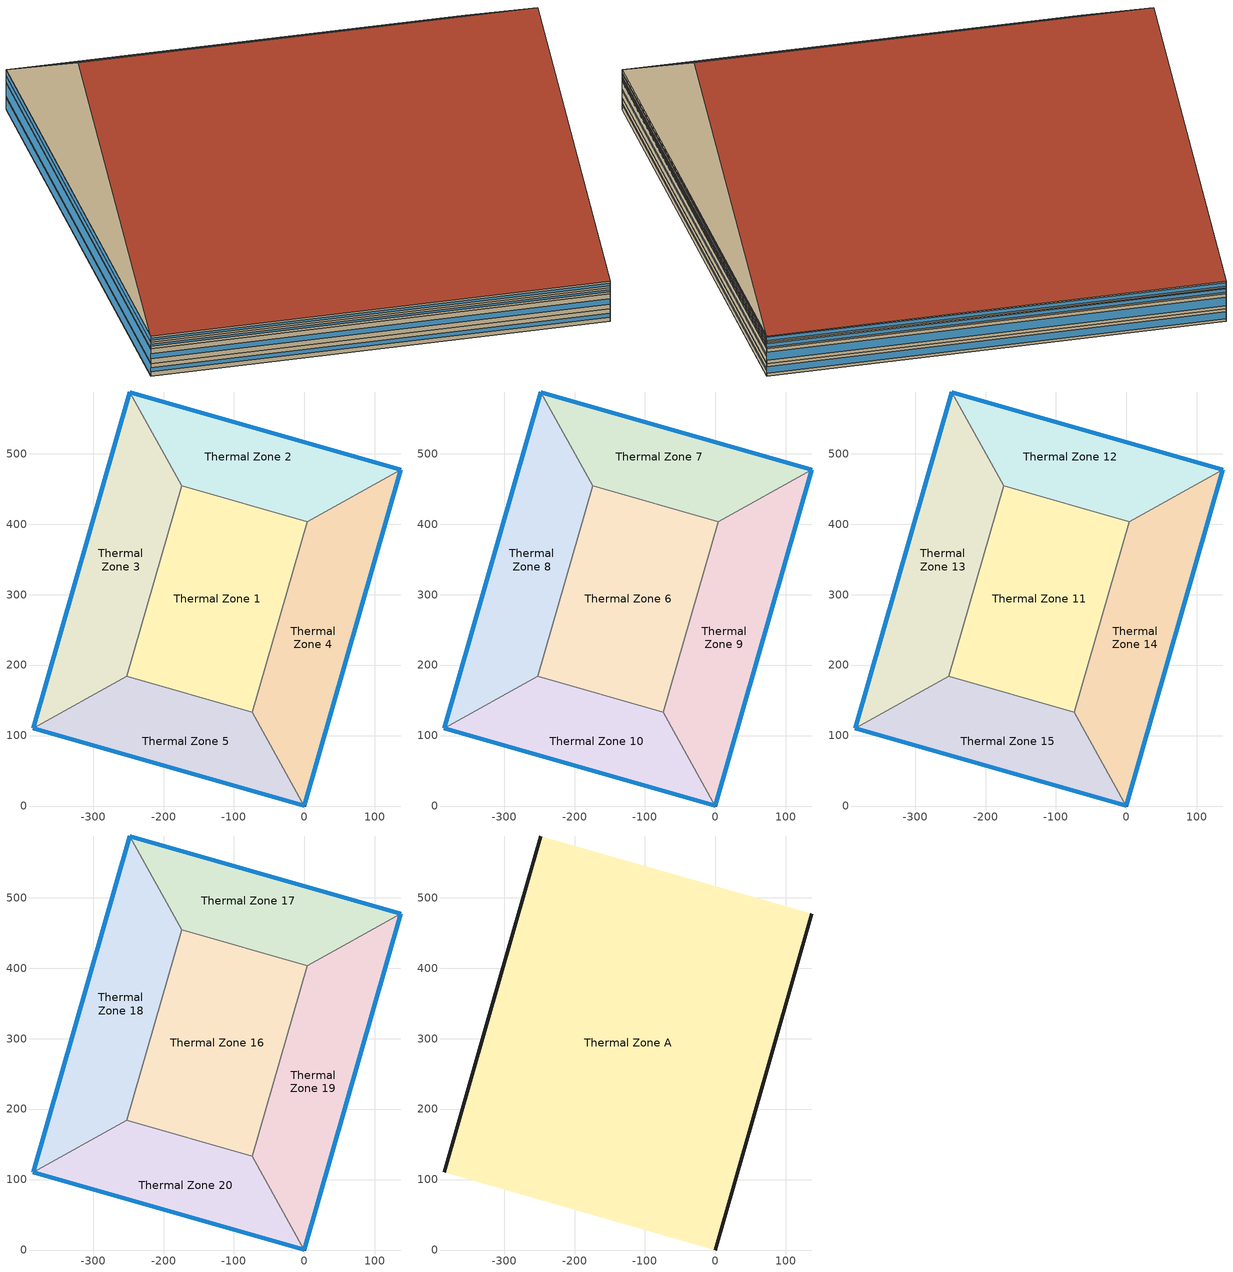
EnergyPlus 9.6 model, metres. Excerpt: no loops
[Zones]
Thermal Zone 1
 floor ground (ExtSlabCarpet): -73.77,133.09 -251.92,184.17 -174.41,454.48 3.74,403.4 z0
 wall to Thermal Zone 5 (Interior Wall): -251.92,184.17 -73.77,133.09 z0:11.93
 wall to Thermal Zone 3 (Interior Wall): -174.41,454.48 -251.92,184.17 z0:11.93
 wall to Thermal Zone 2 (Interior Wall): 3.74,403.4 -174.41,454.48 z0:11.93
 wall to Thermal Zone 4 (Interior Wall): -73.77,133.09 3.74,403.4 z0:11.93
Thermal Zone 2
 floor ground (ExtSlabCarpet): 3.74,403.4 -174.41,454.48 -248.19,587.57 136.83,477.17 z0
 wall outside (Ext Wall): 136.83,477.17 -248.19,587.57 z0:11.93
 wall to Thermal Zone 4 (Interior Wall): 3.74,403.4 136.83,477.17 z0:11.93
 wall to Thermal Zone 3 (Interior Wall): -248.19,587.57 -174.41,454.48 z0:11.93
 window (Ext Window): 136.82,477.17 -248.18,587.57 z2.74:9.19
Thermal Zone 3
 floor ground (ExtSlabCarpet): -251.92,184.17 -385.01,110.4 -248.19,587.57 -174.41,454.48 z0
 wall outside (Ext Wall): -248.19,587.57 -385.01,110.4 z0:11.93
 wall to Thermal Zone 5 (Interior Wall): -385.01,110.4 -251.92,184.17 z0:11.93
 window (Ext Window): -248.19,587.56 -385.01,110.41 z1.25:10.68
Thermal Zone 4
 floor ground (ExtSlabCarpet): 3.74,403.4 136.83,477.17 0,0 -73.77,133.09 z0
 wall outside (Ext Wall): 0,0 136.83,477.17 z0:11.93
 wall to Thermal Zone 5 (Interior Wall): -73.77,133.09 0,0 z0:11.93
 window (Ext Window): 0,0.01 136.82,477.16 z5.31:6.62
Thermal Zone 5
 floor ground (ExtSlabCarpet): -385.01,110.4 -251.92,184.17 -73.77,133.09 0,0 z0
 wall outside (Ext Wall): -385.01,110.4 0,0 z0:11.93
 window (Ext Window): -385,110.4 -0.01,0 z3.94:7.99
Thermal Zone 6
 floor to Thermal Zone 1 (Interior Floor): -73.77,133.09 -251.92,184.17 -174.41,454.48 3.74,403.4 z11.93
 wall to Thermal Zone 10 (Interior Wall): -251.92,184.17 -73.77,133.09 z11.93:26.37
 wall to Thermal Zone 8 (Interior Wall): -174.41,454.48 -251.92,184.17 z11.93:26.37
 wall to Thermal Zone 7 (Interior Wall): 3.74,403.4 -174.41,454.48 z11.93:26.37
 wall to Thermal Zone 9 (Interior Wall): -73.77,133.09 3.74,403.4 z11.93:26.37
Thermal Zone 7
 floor to Thermal Zone 2 (Interior Floor): 3.74,403.4 -174.41,454.48 -248.19,587.57 136.83,477.17 z11.93
 wall outside (Ext Wall): 136.83,477.17 -248.19,587.57 z11.93:26.37
 wall to Thermal Zone 9 (Interior Wall): 3.74,403.4 136.83,477.17 z11.93:26.37
 wall to Thermal Zone 8 (Interior Wall): -248.19,587.57 -174.41,454.48 z11.93:26.37
 window (Ext Window): 136.82,477.17 -248.18,587.57 z15.25:23.05
Thermal Zone 8
 floor to Thermal Zone 3 (Interior Floor): -251.92,184.17 -385.01,110.4 -248.19,587.57 -174.41,454.48 z11.93
 wall outside (Ext Wall): -248.19,587.57 -385.01,110.4 z11.93:26.37
 wall to Thermal Zone 10 (Interior Wall): -385.01,110.4 -251.92,184.17 z11.93:26.37
 window (Ext Window): -248.19,587.56 -385.01,110.41 z13.45:24.85
Thermal Zone 9
 floor to Thermal Zone 4 (Interior Floor): 3.74,403.4 136.83,477.17 0,0 -73.77,133.09 z11.93
 wall outside (Ext Wall): 0,0 136.83,477.17 z11.93:26.37
 wall to Thermal Zone 10 (Interior Wall): -73.77,133.09 0,0 z11.93:26.37
 window (Ext Window): 0,0.01 136.82,477.16 z18.36:19.94
Thermal Zone 10
 floor to Thermal Zone 5 (Interior Floor): -385.01,110.4 -251.92,184.17 -73.77,133.09 0,0 z11.93
 wall outside (Ext Wall): -385.01,110.4 0,0 z11.93:26.37
 window (Ext Window): -385,110.4 -0.01,0 z16.7:21.6
Thermal Zone 11
 floor to Thermal Zone 6 (Interior Floor): -73.77,133.09 -251.92,184.17 -174.41,454.48 3.74,403.4 z26.37
 wall to Thermal Zone 15 (Interior Wall): -251.92,184.17 -73.77,133.09 z26.37:32.45
 wall to Thermal Zone 13 (Interior Wall): -174.41,454.48 -251.92,184.17 z26.37:32.45
 wall to Thermal Zone 12 (Interior Wall): 3.74,403.4 -174.41,454.48 z26.37:32.45
 wall to Thermal Zone 14 (Interior Wall): -73.77,133.09 3.74,403.4 z26.37:32.45
Thermal Zone 12
 floor to Thermal Zone 7 (Interior Floor): 3.74,403.4 -174.41,454.48 -248.19,587.57 136.83,477.17 z26.37
 wall outside (Ext Wall): 136.83,477.17 -248.19,587.57 z26.37:32.45
 wall to Thermal Zone 14 (Interior Wall): 3.74,403.4 136.83,477.17 z26.37:32.45
 wall to Thermal Zone 13 (Interior Wall): -248.19,587.57 -174.41,454.48 z26.37:32.45
 window (Ext Window): 136.82,477.17 -248.18,587.57 z27.77:31.05
Thermal Zone 13
 floor to Thermal Zone 8 (Interior Floor): -251.92,184.17 -385.01,110.4 -248.19,587.57 -174.41,454.48 z26.37
 wall outside (Ext Wall): -248.19,587.57 -385.01,110.4 z26.37:32.45
 wall to Thermal Zone 15 (Interior Wall): -385.01,110.4 -251.92,184.17 z26.37:32.45
 window (Ext Window): -248.19,587.56 -385.01,110.41 z27.01:31.81
Thermal Zone 14
 floor to Thermal Zone 9 (Interior Floor): 3.74,403.4 136.83,477.17 0,0 -73.77,133.09 z26.37
 wall outside (Ext Wall): 0,0 136.83,477.17 z26.37:32.45
 wall to Thermal Zone 15 (Interior Wall): -73.77,133.09 0,0 z26.37:32.45
 window (Ext Window): 0,0.01 136.82,477.16 z29.08:29.74
Thermal Zone 15
 floor to Thermal Zone 10 (Interior Floor): -385.01,110.4 -251.92,184.17 -73.77,133.09 0,0 z26.37
 wall outside (Ext Wall): -385.01,110.4 0,0 z26.37:32.45
 window (Ext Window): -385,110.4 -0.01,0 z28.38:30.44
Thermal Zone 16
 floor to Thermal Zone 11 (Interior Floor): -73.77,133.09 -251.92,184.17 -174.41,454.48 3.74,403.4 z32.45
 wall to Thermal Zone 20 (Interior Wall): -251.92,184.17 -73.77,133.09 z32.45:38.27
 wall to Thermal Zone 18 (Interior Wall): -174.41,454.48 -251.92,184.17 z32.45:38.27
 wall to Thermal Zone 17 (Interior Wall): 3.74,403.4 -174.41,454.48 z32.45:38.27
 wall to Thermal Zone 19 (Interior Wall): -73.77,133.09 3.74,403.4 z32.45:38.27
Thermal Zone 17
 floor to Thermal Zone 12 (Interior Floor): 3.74,403.4 -174.41,454.48 -248.19,587.57 136.83,477.17 z32.45
 wall outside (Ext Wall): 136.83,477.17 -248.19,587.57 z32.45:38.27
 wall to Thermal Zone 19 (Interior Wall): 3.74,403.4 136.83,477.17 z32.45:38.27
 wall to Thermal Zone 18 (Interior Wall): -248.19,587.57 -174.41,454.48 z32.45:38.27
 window (Ext Window): 136.82,477.17 -248.18,587.57 z33.79:36.93
Thermal Zone 18
 floor to Thermal Zone 13 (Interior Floor): -251.92,184.17 -385.01,110.4 -248.19,587.57 -174.41,454.48 z32.45
 wall outside (Ext Wall): -248.19,587.57 -385.01,110.4 z32.45:38.27
 wall to Thermal Zone 20 (Interior Wall): -385.01,110.4 -251.92,184.17 z32.45:38.27
 window (Ext Window): -248.19,587.56 -385.01,110.41 z33.06:37.66
Thermal Zone 19
 floor to Thermal Zone 14 (Interior Floor): 3.74,403.4 136.83,477.17 0,0 -73.77,133.09 z32.45
 wall outside (Ext Wall): 0,0 136.83,477.17 z32.45:38.27
 wall to Thermal Zone 20 (Interior Wall): -73.77,133.09 0,0 z32.45:38.27
 window (Ext Window): 0,0.01 136.82,477.16 z35.04:35.68
Thermal Zone 20
 floor to Thermal Zone 15 (Interior Floor): -385.01,110.4 -251.92,184.17 -73.77,133.09 0,0 z32.45
 wall outside (Ext Wall): -385.01,110.4 0,0 z32.45:38.27
 window (Ext Window): -385,110.4 -0.01,0 z34.37:36.35
Thermal Zone A
 floor to Thermal Zone 16 (Interior Floor): -73.77,133.09 -251.92,184.17 -174.41,454.48 3.74,403.4 z38.27
 floor to Thermal Zone 17 (Interior Floor): 3.74,403.4 -174.41,454.48 -248.19,587.57 136.83,477.17 z38.27
 floor to Thermal Zone 18 (Interior Floor): -251.92,184.17 -385.01,110.4 -248.19,587.57 -174.41,454.48 z38.27
 floor to Thermal Zone 19 (Interior Floor): 3.74,403.4 136.83,477.17 0,0 -73.77,133.09 z38.27
 floor to Thermal Zone 20 (Interior Floor): -385.01,110.4 -251.92,184.17 -73.77,133.09 0,0 z38.27
 wall outside (Ext Wall): 0,0,38.27 136.83,477.17,38.27 68.41,238.59,172.63; -385.01,110.4,38.27 -316.6,348.99,172.63 -248.19,587.57,38.27
 roof outside (Ext Roof): 68.41,238.59,172.63 -316.6,348.99,172.63 -385.01,110.4,38.27 0,0,38.27; 136.83,477.17,38.27 -248.19,587.57,38.27 -316.6,348.99,172.63 68.41,238.59,172.63
[Building]
Building 1: North Axis {deg}=-0
[Site:Location]
Washington Dc Dulles IntL Ar: Latitude {deg}=38.98; Longitude {deg}=-77.47; Time Zone {hr}=-5; Elevation {m}=82
[SizingPeriod:DesignDay] Month=7; Day of Month=21; Day Type=SummerDesignDay; Daily Dry-Bulb Temperature Range {deltaC}=14.4; Dry-Bulb Temperature Range Modifier Type=DefaultMultipliers; Barometric Pressure {Pa}=86790; Wind Speed {m/s}=5; Wind Direction {deg}=340; Rain Indicator=No; Snow Indicator=No; Daylight Saving Time Indicator=No; Solar Model Indicator=ASHRAETau; ASHRAE Clear Sky Optical Depth for Beam Irradiance (taub)=0.339; ASHRAE Clear Sky Optical Depth for Diffuse Irradiance (taud)=2.366; Begin Environment Reset Mode=FullResetAtBeginEnvironment
Name | Maximum Dry-Bulb Temperature {C} | Humidity Condition Type | Wetbulb or DewPoint at Maximum Dry-Bulb {C} | Enthalpy at Maximum Dry-Bulb {J/kg}
SALT-LAKE-CITY-IAP Ann Clg .4% Condns DB=>MWB | 36.5 | Wetbulb | 17.1
SALT-LAKE-CITY-IAP Ann Clg .4% Condns DP=>MDB | 22.5 | Dewpoint | 15.6
SALT-LAKE-CITY-IAP Ann Clg .4% Condns Enth=>MDB | 30.8 | Enthalpy |  | 59300
SALT-LAKE-CITY-IAP Ann Clg .4% Condns WB=>MDB | 31.2 | Wetbulb | 19
[Material] Thermal Absorptance=0.9
Name | Roughness | Thickness m | Conductivity W/m-K | Density kg/m3 | Specific Heat J/kg-K | Solar Absorptance | Visible Absorptance
wall concrete | MediumRough | 0.398 | 0.5 | 2243 | 837 | 0.65 | 0.65
roof concrete | MediumRough | 0.401 | 0.5 | 2243 | 837 | 0.65 | 0.65
Wall Insulation [37] | MediumRough | 0.0681 | 0.0432 | 91 | 837 | 0.5 | 0.5
Roof Insulation [25] | MediumRough | 0.263 | 0.049 | 265 | 836.8 | 0.7 | 0.7
F16 Acoustic tile | MediumSmooth | 0.0191 | 0.06 | 368 | 590 | 0.3 | 0.3
M11 100mm lightweight concrete | MediumRough | 0.1016 | 0.53 | 1280 | 840 | 0.5 | 0.5
MAT-CC05 4 HW CONCRETE | Rough | 0.1016 | 1.311 | 2240 | 836.8 | 0.85 | 0.85
G01a 19mm gypsum board | MediumSmooth | 0.019 | 0.16 | 800 | 1090 | 0.4 | 0.4
[Material:AirGap]
Name | Thermal Resistance m2-K/W
F04 Wall air space resistance | 0.15
F05 Ceiling air space resistance | 0.18
[Material:NoMass]
CP02 CARPET PAD: Roughness=Smooth; Thermal Resistance m2-K/W=0.1; Thermal Absorptance=0.9; Solar Absorptance=0.8; Visible Absorptance=0.8
[WindowMaterial:SimpleGlazingSystem]
Window Material Simple Glazing System: U-Factor W/m2-K=1.51; Solar Heat Gain Coefficient=0.25
[Construction]
Ext Roof: roof concrete, Roof Insulation [25]
Ext Wall: wall concrete, Wall Insulation [37]
Ext Window: Window Material Simple Glazing System
ExtSlabCarpet: MAT-CC05 4 HW CONCRETE, CP02 CARPET PAD
Interior Floor: F16 Acoustic tile, F05 Ceiling air space resistance, M11 100mm lightweight concrete
Interior Wall: G01a 19mm gypsum board, F04 Wall air space resistance, G01a 19mm gypsum board
[Zone]
Thermal Zone 1; Thermal Zone 2; Thermal Zone 3; Thermal Zone 4; Thermal Zone 5: 286, 0, 0, 0, , 1, , , , , , Yes
Thermal Zone 6; Thermal Zone 7; Thermal Zone 8; Thermal Zone 9; Thermal Zone 10: 286, 0, 0, 11.93, , 1, , , , , , Yes
Thermal Zone 11; Thermal Zone 12; Thermal Zone 13; Thermal Zone 14; Thermal Zone 15: 286, 0, 0, 26.37, , 1, , , , , , Yes
Thermal Zone 16; Thermal Zone 17; Thermal Zone 18; Thermal Zone 19; Thermal Zone 20: 286, 0, 0, 32.45, , 1, , , , , , Yes
Thermal Zone A: 286, 0, 0, 38.27, , 1, , , , , , No
[AvailabilityManager:Scheduled] Schedule=Always On Discrete
Packaged Rooftop Air Conditioner 1 Availability Manager; Air Loop HVAC Outdoor Air System 1 Availability Manager; Packaged Rooftop Air Conditioner 2 Availability Manager; Air Loop HVAC Outdoor Air System 2 Availability Manager; Packaged Rooftop Air Conditioner 3 Availability Manager; Air Loop HVAC Outdoor Air System 3 Availability Manager; Packaged Rooftop Air Conditioner 4 Availability Manager; Air Loop HVAC Outdoor Air System 4 Availability Manager
[Schedule:Constant]
Always On Discrete: Hourly Value=1
